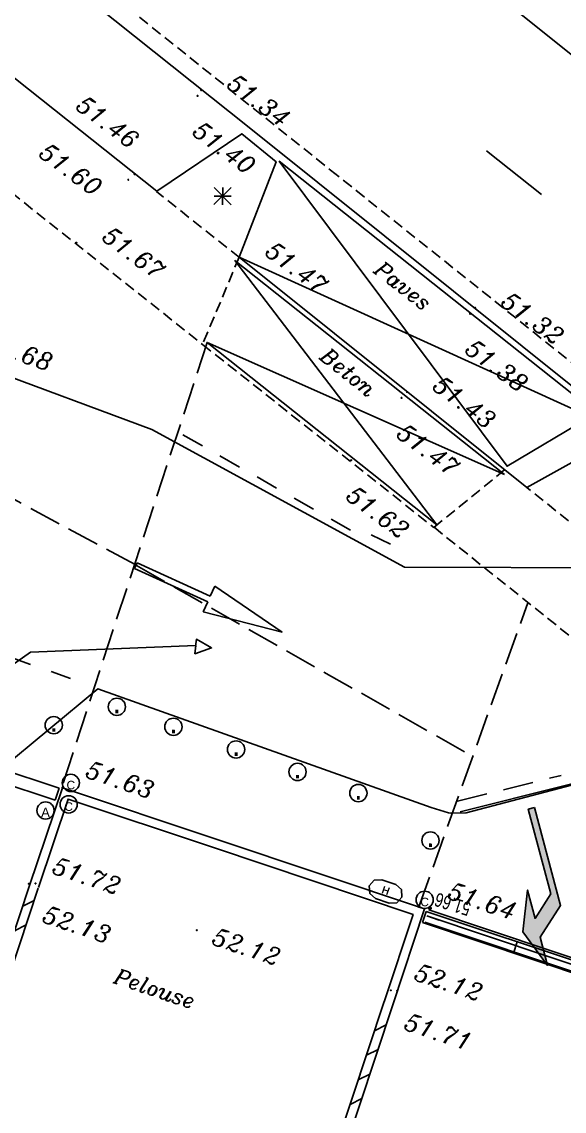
# Model space of a CAD drawing. Extents: x 661856 to 662117, y 6866905 to 6867165.
# Drawn here: x 662036.92 to 662049.5, y 6867032.29 to 6867057.54 of the extents above; entities that cross this region are included whole.
import ezdxf
from ezdxf.enums import TextEntityAlignment as Align

# ---------------------------------------------------------------- set-up
doc = ezdxf.new("R2010")
doc.units = 0
for name, pattern in [('CONTINU', [0]), ('DISCONTIN', [0.75, 0.5, -0.25]), ('HIDDEN', [0.375, 0.25, -0.125]), ('JSI_MCL0', [1, 0.5, 0.5]), ('JSI_TCO', [1, 0.5, 0.5]), ('JSI_TIM2', [0.6, 0.3, 0.05, -0.2, 0.05]), ('PARALLEL', [0]), ('USTATION2', [1, 0.75, -0.25])]:
    doc.linetypes.add(name, pattern=pattern)
doc.layers.get('0').update_dxf_attribs({"linetype": 'CONTINUOUS'})
for name, color, linetype in [('AFFICHAGE', 6, 'CONTINU'), ('ALTI', 140, 'CONTINUOUS'), ('ARBRES', 3, 'CONTINU'), ('BORDURE', 7, 'CONTINU'), ('CANIVEAU', 7, 'CONTINU'), ('COTE_ALTI', 8, 'CONTINU'), ('FLECHAGE', 6, 'CONTINU'), ('LIGNE_DIVERS', 7, 'CONTINU'), ('MARQ-SOL', 6, 'CONTINU'), ('MARQUAGE', 7, 'CONTINUOUS'), ('MOB-URB', 6, 'CONTINU'), ('MUR', 7, 'CONTINU'), ('NOM_DE_VOIE', 7, 'CONTINU'), ('OBJASS', 22, 'CONTINUOUS'), ('OBJET_ASSAINIS', 5, 'CONTINU'), ('SIGNAL-VERTICA', 6, 'CONTINU')]:
    doc.layers.add(name, color=color, linetype=linetype)
doc.styles.add('COMPLEX', font='COMPLEX')
doc.styles.add('ITALIC', font='italic.shx', dxfattribs={"height": 0.6})
doc.styles.get("Standard").update_dxf_attribs({"font": 'ARIALUNI.ttf', "height": 2})
doc.linetypes.add('JSI_MUA', pattern='A,0.0001,[130,jsi_form.shx,S=0.5,R=0,X=-0.125,Y=0],-0.75', length=0.7501)
doc.linetypes.add('JSI_MUD', pattern='A,0.0001,[130,jsi_form.shx,S=0.5,R=0,X=0.875,Y=0],-0.75', length=0.7501)

# ---------------------------------------------------------------- blocks, each defined once
blk = doc.blocks.new('*X137')
at = {"layer": 'MUR', "color": 7, "linetype": 'CONTINU'}
for p, q in [((610675.758, 133542.597), (610676.025, 133542.735)), ((610675.575, 133542.026), (610675.842, 133542.163)), ((610684.209, 133539.919), (610683.942, 133539.781)), ((610684.026, 133539.347), (610683.758, 133539.21)), ((610683.842, 133538.776), (610683.574, 133538.639)), ((610683.658, 133538.205), (610683.39, 133538.068))]:
    blk.add_line(p, q, dxfattribs=at)
blk = doc.blocks.new('P25100')
at = {"linetype": 'CONTINUOUS'}
for p, q in [((0.500962, 0.017909), (0.500962, 0.086771)), ((0.500962, 0.086771), (1.001772, -0.000871)), ((0.000151, 0.017909), (0.000151, -0.000871)), ((0.000151, 0.017909), (0.500962, 0.017909)), ((0.000151, -0.019652), (0.000151, -0.000871)), ((0.000151, -0.019652), (0.500962, -0.019652)), ((0.500962, -0.088513), (1.001772, -0.000871)), ((0.500962, -0.019652), (0.500962, -0.088513)), ((0.500962, -0.088513), (0.500962, -0.069733))]:
    blk.add_line(p, q, dxfattribs=at)
blk = doc.blocks.new('P20200')
for p, q in [((0, 0.497), (0, 0)), ((0.9987, 0.497), (0, 0.497)), ((0.1637, 0.0097), (0.1637, 0.497)), ((0.3274, 0.497), (0.3274, 0.0097)), ((0.4912, 0.497), (0.4912, 0.497)), ((0.4912, 0), (0.4912, 0.497)), ((0.6712, 0.497), (0.6712, 0.0097)), ((0.835, 0.0097), (0.835, 0.497)), ((0.9987, 0), (0.9987, 0.497)), ((0, 0), (0.9987, 0))]:
    blk.add_line(p, q)
blk = doc.blocks.new('P21900', base_point=(1, 1))
blk.add_circle((1, 1), 1)
blk.add_text('C', height=0.991).set_placement((0.5, 0.25), (1.5, 0.25), align=Align.ALIGNED)
blk = doc.blocks.new('P24400', base_point=(1, 1))
blk.add_circle((1, 1), 1)
blk.add_text('.', height=2.58).set_placement((0.5, 0.25), (1.5, 0.25), align=Align.ALIGNED)
blk = doc.blocks.new('P30100')
at = {"color": 0}
blk.add_circle((0, 0), 0.05, dxfattribs=at)
blk.add_attdef('COTE30100', (0.3, 0.3), '', height=0.3)
blk = doc.blocks.new('P30300')
at = {"color": 0}
blk.add_circle((0, 0), 0.05, dxfattribs=at)
blk.add_attdef('COTE30300', (0.3, -0.6), '', height=0.3)
blk = doc.blocks.new('P30200')
at = {"color": 0}
blk.add_circle((0, 0), 0.05, dxfattribs=at)
blk.add_attdef('COTE30200', (0.3, -0.15), '', height=0.3)
blk = doc.blocks.new('P30400')
at = {"color": 0}
blk.add_circle((0, 0), 0.05, dxfattribs=at)
blk.add_attdef('COTE30400', text='', height=0.3).set_placement((-0.3, 0.3), align=Align.RIGHT)
blk = doc.blocks.new('P30600')
at = {"color": 0}
blk.add_circle((0, 0), 0.05, dxfattribs=at)
blk.add_attdef('COTE30600', text='', height=0.3).set_placement((-0.3, -0.6), align=Align.RIGHT)
blk = doc.blocks.new('P23000')
at = {"color": 3}
for p, q in [((-1, 1), (1, -1)), ((1, 1), (-1, -1)), ((1, 0), (-1, 0)), ((0, 1), (0, -1))]:
    blk.add_line(p, q, dxfattribs=at)
blk = doc.blocks.new('P21700', base_point=(1, 1))
blk.add_circle((1, 1), 1)
blk.add_text('A', height=1.07).set_placement((0.5, 0.25), (1.5, 0.25), align=Align.ALIGNED)
blk = doc.blocks.new('SU206')
at = {"color": 0, "linetype": 'CONTINUOUS'}
blk.add_lwpolyline([(0.229, 0.457), (0.571, 0.457), (0.733, 0.39), (0.8, 0.229), (0.733, 0.067), (0.571, 0), (0.229, 0), (0.067, 0.067), (0, 0.229), (0.067, 0.39), (0.229, 0.457)], dxfattribs=at)
at = {"color": 0, "style": 'COMPLEX', "width": 1.05}
blk.add_text('H', height=0.172, dxfattribs=at).set_placement((0.314, 0.114), (0.486, 0.114), align=Align.FIT)
blk = doc.blocks.new('$B_074')
at = {"linetype": 'CONTINUOUS'}
blk.add_hatch(color=0, dxfattribs=at).paths.add_polyline_path([(0, 0.4813), (0, 0.5188), (0.5625, 0.5188), (0.6875, 0.6438), (0.5, 0.6438), (0.75, 0.7313), (1, 0.6438), (0.8125, 0.6438), (0.65, 0.4813)])
at = {"color": 0, "linetype": 'BYBLOCK', "flags": 128}
blk.add_lwpolyline([(0, 0.4813), (0, 0.5188), (0.5625, 0.5188), (0.6875, 0.6438), (0.5, 0.6438), (0.75, 0.7313), (1, 0.6438), (0.8125, 0.6438), (0.65, 0.4813)], close=True, dxfattribs=at)
blk = doc.blocks.new('$B_210')
at = {"linetype": 'CONTINUOUS'}
blk.add_hatch(color=0, dxfattribs=at).paths.add_polyline_path([(0, -0.5, -1), (0, 0.5, -1)])
at = {"color": 0, "linetype": 'BYBLOCK', "flags": 128}
blk.add_lwpolyline([(0, -0.5, -1), (0, 0.5, -1)], format="xyb", close=True, dxfattribs=at)

msp = doc.modelspace()

# ---------------------------------------------------------------- linework, layer by layer
at = {"layer": 'BORDURE', "color": 7, "linetype": 'CONTINUOUS'}
for points in [[(662060.771, 6867040.262), (662056.123, 6867040.756), (662050.766, 6867045.039), (662051.553, 6867047.322), (662050.787, 6867047.944), (662048.625, 6867046.749), (662041.956, 6867052.083), (662042.818, 6867054.293), (662042.021, 6867054.948), (662040.045, 6867053.617), (662033.182, 6867059.075), (662022.945, 6867067.263), (662023.872, 6867069.428), (662023.098, 6867070.063), (662021.062, 6867068.75), (662013.937, 6867074.442), (662014.993, 6867076.542), (662014.221, 6867077.164)], [(662014.378, 6867077.3), (662023.995, 6867069.615), (662035.535, 6867060.395), (662042.186, 6867055.096), (662051.67, 6867047.504), (662060.773, 6867040.264), (662063.275, 6867038.262), (662064.554, 6867037.011), (662065.116, 6867036.28), (662065.245, 6867036.092), (662065.892, 6867034.937), (662066.179, 6867034.07), (662066.243, 6867033.678), (662066.279, 6867033.215), (662066.252, 6867031.957), (662066.043, 6867030.566), (662065.649, 6867029.072), (662063.446, 6867022.061), (662059.294, 6867008.866)]]:
    msp.add_lwpolyline(points, dxfattribs=at)
at = {"layer": 'BORDURE', "color": 7, "linetype": 'HIDDEN'}
msp.add_lwpolyline([(662041.964, 6867052.077), (662040.037, 6867053.607)], dxfattribs=at)
at = {"layer": 'CANIVEAU', "color": 7, "linetype": 'HIDDEN'}
msp.add_lwpolyline([(662014.774, 6867077.496), (662023.955, 6867070.174), (662032.908, 6867063.033), (662044.079, 6867054.104), (662062.106, 6867039.715), (662061.869, 6867039.367)], dxfattribs=at)
at = {"layer": 'LIGNE_DIVERS', "color": 7, "linetype": 'HIDDEN'}
for points in [[(662033.739, 6867055.916), (662041.109, 6867050.062)], [(662041.957, 6867052.084), (662041.108, 6867050.063), (662046.473, 6867045.821), (662048.125, 6867047.165)], [(662050.766, 6867045.039), (662048.625, 6867046.749)], [(662046.476, 6867045.825), (662049.921, 6867043.069), (662050.781, 6867045.027)]]:
    msp.add_lwpolyline(points, dxfattribs=at)
at = {"layer": 'LIGNE_DIVERS', "color": 7, "linetype": 'USTATION2'}
for points in [[(662041.215, 6867050.111), (662037.833, 6867039.772)], [(662031.412, 6867049.376), (662032.655, 6867048.732), (662032.722, 6867048.637), (662039.576, 6867044.942), (662047.331, 6867040.532)], [(662046.117, 6867037.006), (662048.649, 6867044.07)]]:
    msp.add_lwpolyline(points, dxfattribs=at)
at = {"layer": 'MARQ-SOL', "color": 6, "linetype": 'CONTINUOUS'}
for points in [[(662021.26, 6867079.479), (662035.109, 6867068.412), (662061.56, 6867047.271)], [(662048.971, 6867053.536), (662047.695, 6867054.554)], [(662050.235, 6867048.481), (662042.888, 6867054.31), (662048.171, 6867047.238), (662050.1, 6867048.389), (662041.957, 6867052.084)], [(662050.732, 6867044.885), (662045.792, 6867044.902), (662039.93, 6867048.091), (662032.024, 6867051.026)], [(662041.107, 6867047.71), (662040.652, 6867047.967)], [(662041.966, 6867047.221), (662041.511, 6867047.48)], [(662042.825, 6867046.733), (662042.371, 6867046.992)], [(662043.685, 6867046.245), (662043.23, 6867046.503)], [(662044.543, 6867045.757), (662044.089, 6867046.015)], [(662034.495, 6867041.085), (662037.12, 6867042.931), (662040.951, 6867043.081), (662040.932, 6867042.895), (662041.317, 6867043.028), (662040.968, 6867043.23), (662040.947, 6867043.072)], [(662036.669, 6867042.807), (662037.122, 6867042.648)], [(662037.594, 6867042.481), (662038.046, 6867042.322)], [(662036.402, 6867040.196), (662038.682, 6867042.08), (662046.413, 6867039.327), (662046.809, 6867039.209), (662046.866, 6867039.201), (662047.222, 6867039.204), (662052.872, 6867040.689)]]:
    msp.add_lwpolyline(points, dxfattribs=at)
at = {"layer": 'MARQ-SOL', "color": 6, "linetype": 'DISCONTIN'}
msp.add_lwpolyline([(662045.47, 6867045.434), (662044.999, 6867045.661)], dxfattribs=at)
at = {"layer": 'MARQ-SOL', "color": 6, "linetype": 'CONTINUOUS'}
msp.add_polyline3d([(662048.112, 6867047.051, 51.547), (662041.858, 6867052.006, 51.595), (662046.539, 6867045.883, 51.622), (662041.214, 6867050.109, 51.616)], close=True, dxfattribs=at)
at = {"layer": 'MARQUAGE', "linetype": 'JSI_MCL0', "ltscale": 2, "elevation": 57.333, "flags": 128}
for points in [[(662049.488, 6867039.832), (662052.868, 6867040.691)], [(662047.082, 6867039.231), (662049.488, 6867039.832)]]:
    msp.add_lwpolyline(points, dxfattribs=at)
at = {"layer": 'MARQUAGE', "linetype": 'JSI_TIM2', "ltscale": 2, "elevation": 57.333, "flags": 128}
msp.add_lwpolyline([(662047.022, 6867039.473), (662049.427, 6867040.074)], dxfattribs=at)
at = {"layer": 'MUR', "color": 7, "linetype": 'CONTINUOUS'}
for points in [[(662037.098, 6867037.524), (662037.857, 6867039.789), (662041.425, 6867038.599), (662046.254, 6867036.979), (662045.522, 6867034.757)], [(662045.323, 6867034.823), (662045.989, 6867036.847), (662041.359, 6867038.401), (662037.989, 6867039.525), (662037.302, 6867037.477)]]:
    msp.add_lwpolyline(points, dxfattribs=at)
at = {"layer": 'MUR', "color": 7, "linetype": 'PARALLEL'}
for points in [[(662045.522, 6867034.757), (662032.141, 6866994.39), (662023.785, 6866997.174), (662037.098, 6867037.524)], [(662037.3, 6867037.458), (662024.053, 6866997.308), (662032.006, 6866994.659), (662045.321, 6867034.829)]]:
    msp.add_lwpolyline(points, dxfattribs=at)
at = {"layer": 'OBJASS', "linetype": 'JSI_MUD', "ltscale": 0.3}
msp.add_line((662046.592, 6867036.721, 108.988), (662046.307, 6867036.816, 108.988), dxfattribs=at)
at = {"layer": 'OBJASS', "linetype": 'JSI_TCO', "ltscale": 2}
msp.add_line((662059.062, 6867032.385, 108.985), (662046.26, 6867036.674, 108.988), dxfattribs=at)
at = {"layer": 'OBJASS', "linetype": 'JSI_TCO', "ltscale": 2, "elevation": 57.333, "flags": 128}
msp.add_lwpolyline([(662059.158, 6867032.669), (662046.355, 6867036.959)], dxfattribs=at)
at = {"layer": 'OBJASS', "linetype": 'JSI_MUA', "ltscale": 0.3, "elevation": 57.333, "flags": 128}
msp.add_lwpolyline([(662059.11, 6867032.527), (662046.307, 6867036.816)], dxfattribs=at)

# ---------------------------------------------------------------- block references
at = {"layer": 'AFFICHAGE', "color": 6, "linetype": 'CONTINU', "xscale": 0.1999999999095632, "yscale": 0.1999999999095632, "rotation": 359.5109626559351}
msp.add_blockref('P21700', (662037.467, 6867039.261), dxfattribs=at)
at = {"layer": 'ALTI', "linetype": 'CONTINUOUS', "xscale": 0.0599999999745744, "yscale": 0.0599999999745744, "rotation": 161.9427534683973}
msp.add_blockref('$B_210', (662046.381, 6867036.991, 57.333), dxfattribs=at)
at = {"layer": 'ARBRES', "color": 3, "linetype": 'CONTINU', "xscale": 0.1999999999095632, "yscale": 0.1999999999095632, "rotation": 359.5109626559351}
msp.add_blockref('P23000', (662041.574, 6867053.502), dxfattribs=at)
at = {"layer": 'COTE_ALTI', "color": 8}
ref = msp.add_blockref('P30100', (662041.077, 6867055.96, 51.344), dxfattribs=dict(at, xscale=0.2000000001091808, yscale=0.2000000001091808, rotation=323.5109659918188))
ref.add_attrib('COTE30100', '51.34', (662041.637, 6867056.044, 51.344), dxfattribs={"color": 8, "height": 0.4, "rotation": 323.511, "style": 'ITALIC'})
ref = msp.add_blockref('P30400', (662039.531, 6867054.013, 51.463), dxfattribs=dict(at, xscale=0.2000000001091808, yscale=0.2000000001091808, rotation=323.5109659918188))
ref.add_attrib('COTE30400', '51.46', dxfattribs={"color": 8, "height": 0.4, "rotation": 323.511, "style": 'ITALIC'}).set_placement((662039.447, 6867054.573, 51.463), align=Align.RIGHT)
ref = msp.add_blockref('P30300', (662040.992, 6867055.825, 51.404), dxfattribs=dict(at, xscale=0.2000000001091808, yscale=0.2000000001091808, rotation=323.5109659918188))
ref.add_attrib('COTE30300', '51.40', (662040.838, 6867054.944, 51.404), dxfattribs={"color": 8, "height": 0.4, "rotation": 323.511, "style": 'ITALIC'})
ref = msp.add_blockref('P30600', (662039.387, 6867053.88, 51.601), dxfattribs=dict(at, xscale=0.2000000001091808, yscale=0.2000000001091808, rotation=323.5109659918188))
ref.add_attrib('COTE30600', '51.60', dxfattribs={"color": 8, "height": 0.4, "rotation": 323.511, "style": 'ITALIC'}).set_placement((662038.589, 6867053.475, 51.601), align=Align.RIGHT)
ref = msp.add_blockref('P30100', (662038.183, 6867052.422, 51.672), dxfattribs=dict(at, xscale=0.2000000001091808, yscale=0.2000000001091808, rotation=323.5109659918188))
ref.add_attrib('COTE30100', '51.67', (662038.743, 6867052.505, 51.672), dxfattribs={"color": 8, "height": 0.4, "rotation": 323.511, "style": 'ITALIC'})
ref = msp.add_blockref('P30100', (662041.964, 6867052.077, 51.473), dxfattribs=dict(at, xscale=0.2000000001091808, yscale=0.2000000001091808, rotation=323.5109659918188))
ref.add_attrib('COTE30100', '51.47', (662042.524, 6867052.161, 51.473), dxfattribs={"color": 8, "height": 0.4, "rotation": 323.511, "style": 'ITALIC'})
ref = msp.add_blockref('P30100', (662047.432, 6867050.911, 51.316), dxfattribs=dict(at, xscale=0.2000000001091808, yscale=0.2000000001091808, rotation=323.5109659918188))
ref.add_attrib('COTE30100', '51.32', (662047.991, 6867050.994, 51.316), dxfattribs={"color": 8, "height": 0.4, "rotation": 323.511, "style": 'ITALIC'})
ref = msp.add_blockref('P30300', (662047.313, 6867050.776, 51.379), dxfattribs=dict(at, xscale=0.2000000001091808, yscale=0.2000000001091808, rotation=323.5109659918188))
ref.add_attrib('COTE30300', '51.38', (662047.159, 6867049.895, 51.379), dxfattribs={"color": 8, "height": 0.4, "rotation": 323.511, "style": 'ITALIC'})
ref = msp.add_blockref('P30100', (662035.502, 6867049.704, 51.676), dxfattribs=dict(at, xscale=0.1999999999630791, yscale=0.1999999999630791, rotation=341.5109655832211))
ref.add_attrib('COTE30100', '51.68', (662036.008, 6867049.957, 51.676), dxfattribs={"color": 8, "height": 0.4, "rotation": 341.511, "style": 'ITALIC'})
ref = msp.add_blockref('P30100', (662045.85, 6867048.963, 51.426), dxfattribs=dict(at, xscale=0.2000000001091808, yscale=0.2000000001091808, rotation=323.5109659918188))
ref.add_attrib('COTE30100', '51.43', (662046.409, 6867049.047, 51.426), dxfattribs={"color": 8, "height": 0.4, "rotation": 323.511, "style": 'ITALIC'})
ref = msp.add_blockref('P30300', (662045.725, 6867048.823, 51.469), dxfattribs=dict(at, xscale=0.2000000001091808, yscale=0.2000000001091808, rotation=323.5109659918188))
ref.add_attrib('COTE30300', '51.47', (662045.571, 6867047.942, 51.469), dxfattribs={"color": 8, "height": 0.4, "rotation": 323.511, "style": 'ITALIC'})
ref = msp.add_blockref('P30300', (662044.555, 6867047.378, 51.622), dxfattribs=dict(at, xscale=0.2000000001091808, yscale=0.2000000001091808, rotation=323.5109659918188))
ref.add_attrib('COTE30300', '51.62', (662044.401, 6867046.497, 51.622), dxfattribs={"color": 8, "height": 0.4, "rotation": 323.511, "style": 'ITALIC'})
ref = msp.add_blockref('P30100', (662037.857, 6867039.789, 51.63), dxfattribs=dict(at, xscale=0.1999999999630791, yscale=0.1999999999630791, rotation=341.5109655832211))
ref.add_attrib('COTE30100', '51.63', (662038.363, 6867040.041, 51.63), dxfattribs={"color": 8, "height": 0.4, "rotation": 341.511, "style": 'ITALIC'})
ref = msp.add_blockref('P30100', (662037.082, 6867037.561, 51.719), dxfattribs=dict(at, xscale=0.1999999999630791, yscale=0.1999999999630791, rotation=341.5109655832211))
ref.add_attrib('COTE30100', '51.72', (662037.588, 6867037.813, 51.719), dxfattribs={"color": 8, "height": 0.4, "rotation": 341.511, "style": 'ITALIC'})
ref = msp.add_blockref('P30300', (662037.234, 6867037.57, 52.133), dxfattribs=dict(at, xscale=0.1999999999630791, yscale=0.1999999999630791, rotation=341.5109655832211))
ref.add_attrib('COTE30300', '52.13', (662037.36, 6867036.685, 52.133), dxfattribs={"color": 8, "height": 0.4, "rotation": 341.511, "style": 'ITALIC'})
ref = msp.add_blockref('P30100', (662046.254, 6867036.979, 51.645), dxfattribs=dict(at, xscale=0.1999999999630791, yscale=0.1999999999630791, rotation=341.5109655832211))
ref.add_attrib('COTE30100', '51.64', (662046.76, 6867037.232, 51.645), dxfattribs={"color": 8, "height": 0.4, "rotation": 341.511, "style": 'ITALIC'})
ref = msp.add_blockref('P30200', (662040.976, 6867036.485, 52.12), dxfattribs=dict(at, xscale=0.1999999999630791, yscale=0.1999999999630791, rotation=341.5109655832211))
ref.add_attrib('COTE30200', '52.12', (662041.292, 6867036.169, 52.12), dxfattribs={"color": 8, "height": 0.4, "rotation": 341.511, "style": 'ITALIC'})
ref = msp.add_blockref('P30100', (662045.474, 6867035.092, 52.119), dxfattribs=dict(at, xscale=0.1999999999630791, yscale=0.1999999999630791, rotation=341.5109655832211))
ref.add_attrib('COTE30100', '52.12', (662045.981, 6867035.344, 52.119), dxfattribs={"color": 8, "height": 0.4, "rotation": 341.511, "style": 'ITALIC'})
ref = msp.add_blockref('P30300', (662045.622, 6867035.081, 51.708), dxfattribs=dict(at, xscale=0.1999999999630791, yscale=0.1999999999630791, rotation=341.5109655832211))
ref.add_attrib('COTE30300', '51.71', (662045.748, 6867034.195, 51.708), dxfattribs={"color": 8, "height": 0.4, "rotation": 341.511, "style": 'ITALIC'})
at = {"layer": 'FLECHAGE', "color": 6, "linetype": 'CONTINU', "xscale": 3.720533999932722, "yscale": 3.720533999932722, "rotation": 335.5156627124206}
msp.add_blockref('P25100', (662039.562, 6867044.938), dxfattribs=at)
at = {"layer": 'MARQUAGE', "linetype": 'CONTINUOUS', "xscale": -3.616079348179367, "yscale": 3.999999999662938, "rotation": 104.9276426119544}
msp.add_blockref('$B_074', (662050.667, 6867039.825, 57.333), dxfattribs=at)
at = {"layer": 'MOB-URB', "color": 6, "linetype": 'CONTINU', "xscale": 0.1999999999095632, "yscale": 0.1999999999095632, "rotation": 359.5109626559351}
for p in [(662039.121, 6867041.664), (662037.658, 6867041.238), (662040.433, 6867041.2), (662041.886, 6867040.675), (662043.311, 6867040.155), (662044.722, 6867039.664), (662046.394, 6867038.565)]:
    msp.add_blockref('P24400', p, dxfattribs=at)
at = {"layer": 'MOB-URB', "color": 6, "linetype": 'CONTINU', "rotation": 161.1569626908208}
msp.add_blockref('SU206', (662045.804, 6867037.469), dxfattribs=at)
at = {"layer": 'MUR', "color": 7, "linetype": 'CONTINU', "rotation": 359.5109627095217}
msp.add_blockref('*X137', (50243.611, 6738711.553), dxfattribs=at)
at = {"layer": 'OBJET_ASSAINIS', "color": 5, "linetype": 'CONTINU'}
for p, xscale, yscale, rotation in [((662037.782, 6867039.777), 9.040715999980451, 0.5895132001702467, 161.7955627095222), ((662059.178, 6867032.623), 13.6007899998155, 0.5539177997299398, 161.5502627111912)]:
    msp.add_blockref('P20200', p, dxfattribs=dict(at, xscale=xscale, yscale=yscale, rotation=rotation))
at = {"layer": 'SIGNAL-VERTICA', "color": 6, "linetype": 'CONTINU', "xscale": 0.1999999999095632, "yscale": 0.1999999999095632, "rotation": 359.5109626559351}
for p in [(662038.054, 6867039.9), (662038.004, 6867039.402), (662046.259, 6867037.19)]:
    msp.add_blockref('P21900', p, dxfattribs=at)

# ---------------------------------------------------------------- texts
at = {"layer": 'ALTI', "linetype": 'CONTINUOUS', "width": 0.75}
msp.add_text('51.66', height=0.32, rotation=162.6782, dxfattribs=at).set_placement((662046.555, 6867037.363, 57.333), align=Align.RIGHT)
at = {"layer": 'NOM_DE_VOIE', "color": 7, "style": 'ITALIC'}
for s, height, rotation, p in [('Paves', 0.3508, 321.9965, (662045.057, 6867051.747)), ('Beton', 0.3497, 321.3161, (662043.806, 6867049.742)), ('Pelouse', 0.3504, 341.4415, (662039.027, 6867035.274))]:
    msp.add_text(s, height=height, rotation=rotation, dxfattribs=at).set_placement(p)

doc.saveas('drawing.dxf')
